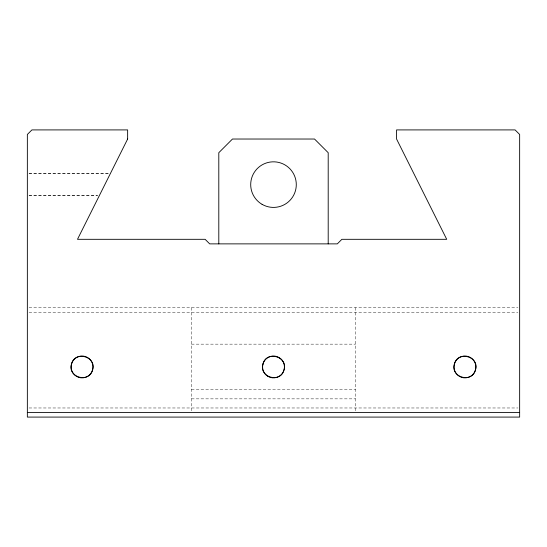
<?xml version="1.0" encoding="UTF-8"?>
<svg xmlns="http://www.w3.org/2000/svg" width="547" height="547" viewBox="0 0 547 547"><rect width="100%" height="100%" fill="white"/><g stroke="black" fill="none" stroke-linecap="round" stroke-linejoin="round"><path stroke-width="0.41" stroke-dasharray="2.73 2.05" d="M29.046 173.543L110.378 173.543M29.046 173.672L108.621 173.672M29.046 195.552L97.674 195.552M29.046 195.682L97.612 195.682M29.059 307.688L517.941 307.688M29.059 312.248L517.941 312.248M191.45 344.152L355.55 344.152M191.45 389.737L355.55 389.737M191.45 398.852L355.55 398.852M29.059 407.973L517.941 407.973M355.55 307.688L355.55 412.527M191.45 307.688L191.45 412.527"/><path stroke-width="0.82" d="M27.35 412.527L519.65 412.527M328.2 243.873L328.2 152.702L314.525 139.027L232.475 139.027L218.8 152.702L218.8 243.873M71.486 364.117C67.329 377.553 89.496 383.488 92.614 369.779C96.771 356.343 74.604 350.401 71.486 364.117M262.936 364.117C258.779 377.553 280.946 383.488 284.064 369.779C288.221 356.343 266.054 350.401 262.936 364.117M454.386 364.117C450.229 377.553 472.396 383.488 475.514 369.779C479.671 356.343 457.504 350.401 454.386 364.117M127.636 139.027L77.489 239.312L205.125 239.312L209.686 243.873L337.314 243.873L341.875 239.312L446.714 239.312L396.575 139.027L396.575 129.912L515.089 129.912L519.65 134.473L519.65 417.087L27.35 417.087L27.35 134.473L31.911 129.912L127.636 129.912L127.636 139.027M262.102 204.352A22.789 22.789 0 0 0 296.289 184.612A22.789 22.789 0 0 0 262.102 164.873A22.789 22.789 0 0 0 262.102 204.352M76.58 376.418A10.94 10.94 0 0 0 92.99 366.948A10.94 10.94 0 0 0 76.58 357.471A10.94 10.94 0 0 0 76.58 376.418M268.03 376.418A10.94 10.94 0 0 0 284.44 366.948A10.94 10.94 0 0 0 268.03 357.471A10.94 10.94 0 0 0 268.03 376.418M459.48 376.418A10.94 10.94 0 0 0 475.89 366.948A10.94 10.94 0 0 0 459.48 357.471A10.94 10.94 0 0 0 459.48 376.418"/></g></svg>
